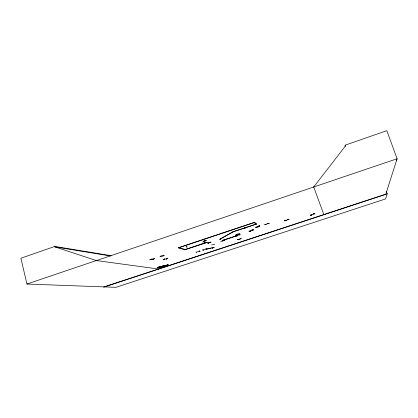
<?xml version="1.0" encoding="UTF-8"?>
<svg xmlns="http://www.w3.org/2000/svg" width="418" height="418" viewBox="0 0 418 418"><rect width="100%" height="100%" fill="white"/><g stroke="black" fill="none" stroke-linecap="round" stroke-linejoin="round"><path stroke-width="0.63" d="M249.029 231.185L250.993 231.086L249.029 231.164M264.171 224.753L266.177 224.597M284.271 220.777L286.158 220.631M284.433 220.72L286.037 220.688M221.592 238.344L219.664 239.394M221.462 238.391L219.826 239.383M237.194 235.898L235.433 235.961L237.184 235.909M211.341 247.769L209.648 248.673M210.149 242.137L208.577 243.119M208.54 243.093L210.27 242.111M237.356 239.571L238.171 239.827L237.534 239.519M163.104 259.782L164.65 258.888L163.114 259.766M203.357 250.152L202.526 249.886L203.529 250.1M196.659 252.362L195.964 252.075M185.994 246.803L187.112 247.054M396.504 160.784L397.1 158.756L386.822 130.667L345.137 145.182L345.205 146.478M386.378 191.407L387.251 193.842L385.563 198.921L115.917 287.333L26.945 284.041L20.9 258.23L54.805 246.432L111.136 255.696M167.242 264.881C161.604 268.006 167.707 265.012 167.111 264.923M164.645 265.299L160.993 267.557L164.786 265.404M164.791 265.393L161.468 267.468M163.511 265.54L159.942 267.719M159.718 266.459L159.995 266.438L157.811 267.813M160.496 266.292C154.054 270.206 163.318 264.845 160.439 266.355M160.146 267.745L163.657 265.634L159.864 267.797L160.162 267.75M158.234 267.724L158.479 267.625M220.673 241.332L223.494 240.815M313.74 186.987L345.414 145.971L345.137 145.182M246.552 227.235L244.107 228.437M211.586 244.979L214.68 244.232M244.075 228.411L246.453 227.251M206.863 249.086L209.977 248.323L206.915 249.071M152.089 258.82L149.618 259.918M222.062 241.071L223.902 240.099M157.549 267.828L159.864 266.48L157.659 267.849M158.547 267.661L160.758 266.276M166.301 259.118L167.822 258.24M160.068 267.766L163.542 265.597M164.676 265.357L161.097 267.473M164.864 266.292L167.346 264.819M167.916 264.698L165.612 266.135L168.099 264.657M168.161 264.698L165.685 266.078M250.042 231.123L252.806 229.994M265.247 224.649L268.131 223.463M285.28 220.683L288.201 219.502M209.658 242.602L209.381 242.659M222.486 240.324L225.359 239.77L222.564 240.298M311.164 215.082L313.96 213.932M224.497 239.765L235.569 236.165L224.732 239.749M225.798 239.19L223.881 240.172L225.652 239.237M236.384 235.914L239.347 234.785M214.188 247.242L212.349 248.203L214.084 247.257M259.662 225.605L257.169 226.802L259.651 225.642M186.715 246.918L187.029 246.819L186.679 246.928M150.83 259.406L151.144 259.338M152.967 259.197L153.286 259.129L150.861 259.4M151.99 259.641L154.508 258.58M206.189 248.971L203.174 249.969M237.868 239.655L240.972 238.657M267.217 223.458L269.072 223.411M267.332 223.411L269.229 223.337M253.763 229.895L251.84 230.01M253.883 229.869L251.939 229.968M286.032 220.714L284.282 220.756M289.042 219.471L287.297 219.476L289.047 219.413M313.422 213.844L315.015 213.823L313.301 213.885M240.125 234.785L238.537 234.738M220.991 238.84L220.741 238.887M235.83 236.06L235.6 236.107M213.227 247.728L210.625 248.219M213.17 247.764L212.887 247.822M196.444 252.169L199.386 251.192M245.392 227.826L245.664 227.784L245.345 227.867M258.361 226.242L258.423 226.201M209.69 242.592L209.444 242.639M26.945 284.041L96.302 260.545L158.485 269.03M178.914 247.696L253.998 222.627M256.056 224.137L233.045 231.807L256.845 223.996L254.567 222.308L178.047 247.858L184.918 249.729L207.459 242.231L185.362 249.462M205.128 241.055L204.25 240.721M210.98 242.142L207.657 243.192L210.991 242.168M199.214 250.983L199.935 251.265M206.769 249.013L205.792 248.825L206.607 249.086M240.81 238.412L241.296 238.767M103.46 287.077L385.788 194.203L397.1 158.756L96.448 260.586L54.925 246.907L54.805 246.432M104.484 286.936L387.251 193.842M240.883 238.657L237.931 239.66M167.655 258.282L166.421 259.097M166.949 258.705L163.955 259.338M224.45 239.801L224.795 239.707M152.011 259.662L154.493 258.617M240.141 234.744L238.657 234.697M204.397 240.69L205.269 241.024M199.067 251.019L200.06 251.228M54.925 246.907L110.598 255.983M157.602 267.865L159.974 266.449M178.711 247.639L185.555 249.52M206.283 240.397L202.897 241.52L206.283 240.381M253.878 222.538L256.171 224.22M313.709 186.903L323.835 214.58M310.229 215.15L311.985 215.061L310.24 215.139M203.049 243.14L201.936 243.511L203.785 243.219L203.049 243.14M205.201 242.424L204.089 242.795L205.933 242.503L205.201 242.424M232.612 231.98L220.338 238.95L233.181 231.88L232.612 231.98M236.818 235.486L234.973 236.541L236.818 235.486M256.291 227.575A2.221 0.35 -17.3 0 0 259.641 226.3A2.221 0.35 -17.3 0 0 256.652 226.838A2.221 0.35 -17.3 0 0 256.291 227.575M236.645 235.005A2.184 0.34 -17 0 0 239.89 233.772A2.184 0.34 -17 0 0 236.875 234.326A2.184 0.34 -17 0 0 236.645 235.005M160.747 256.621A2.226 0.345 -15.8 0 0 164.258 255.455A2.226 0.345 -15.8 0 0 161.458 255.816A2.226 0.345 -15.8 0 0 160.747 256.621"/></g></svg>
